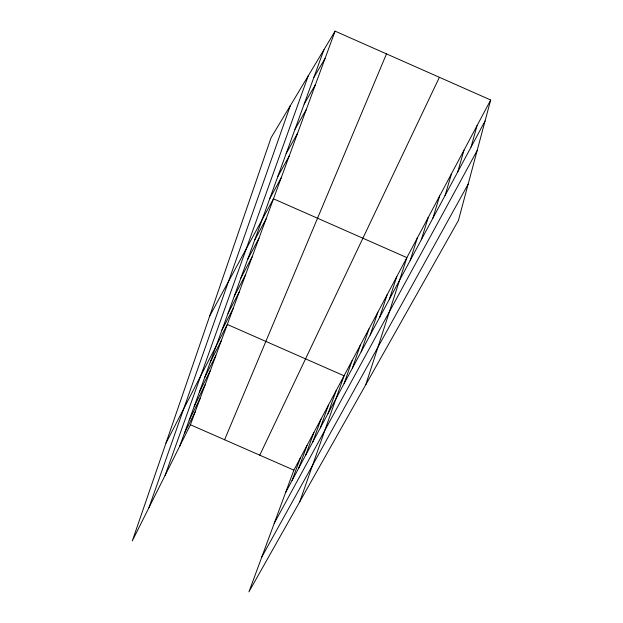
<?xml version="1.0" encoding="UTF-8"?>
<svg xmlns="http://www.w3.org/2000/svg" width="623" height="623" viewBox="0 0 623 623"><rect width="100%" height="100%" fill="white"/><g stroke="black" fill="none" stroke-linecap="round" stroke-linejoin="round"><path stroke-width="0.93" d="M490.683 99.999L458.435 220.425L248.927 591.85L293.885 470.139L490.683 99.999L335.096 31.15L271.06 137.738L132.317 540.857L190.428 424.769L335.096 31.15M471.074 147.044L477.039 125.659M457.749 171.87L464.01 150.151M445.04 195.544L451.566 173.56M432.899 218.159L439.667 195.941M421.296 239.785L428.274 217.38M410.183 260.476L417.355 237.916M365.818 384.625L406.881 257.611L273.474 198.807L209.702 316.009M389.344 299.297L396.828 276.526M379.555 317.535L387.163 294.687M370.155 335.049L377.881 312.162M361.122 351.878L368.941 328.967M352.431 368.068L360.335 345.15M344.06 383.659L352.05 360.748M148.99 507.558L290.31 105.692M299.741 501.764L344.052 375.786L227.294 324.466L165.952 443.132M328.002 413.579L336.109 390.722M165.079 475.419L308.198 75.92M320.292 427.939L328.446 405.137M312.855 441.785L321.047 419.045M305.683 455.148L313.906 432.471M179.728 446.146L323.929 49.739M298.76 468.044L307.007 445.453M292.07 480.504L300.341 457.998M224.591 439.752L386.486 53.89M259.768 455.172L439.386 77.299M184.4 433.297L195.17 411.865M189.236 420.011L200.076 398.533M194.244 406.258L205.146 384.734M199.422 392.007L210.387 370.459M204.796 377.234L215.823 355.671M210.372 361.916L221.453 340.353M221.975 330.011L233.173 308.478M228.026 313.385L239.263 291.899M234.31 296.112L245.587 274.688M240.844 278.154L252.159 256.816M247.635 259.464L258.981 238.243M285.607 492.552L485.06 121.002M254.714 240.011L266.083 218.922M274.268 523.242L477.132 150.595M269.782 198.589L281.175 177.859M261.824 556.939L468.122 184.229M277.811 176.511L289.204 156.015M286.206 153.437L297.584 133.221M294.983 129.304L306.337 109.407M304.18 104.025L315.487 84.51M313.813 77.54L325.058 58.453M190.428 424.769L293.885 470.139"/></g></svg>
